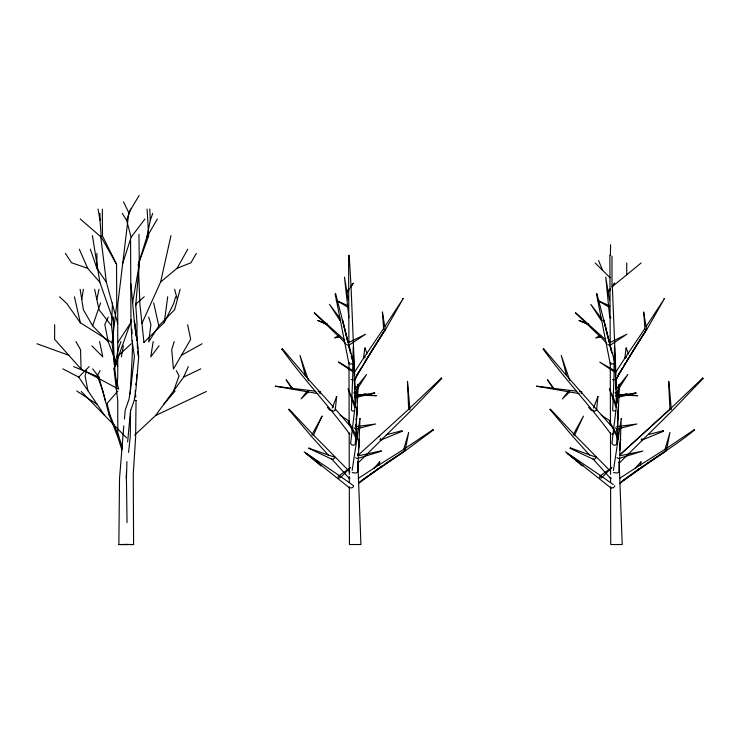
<?xml version="1.0" encoding="UTF-8"?>
<svg xmlns="http://www.w3.org/2000/svg" width="740" height="740" viewBox="0 0 740 740"><rect width="100%" height="100%" fill="white"/><g stroke="black" fill="none" stroke-linecap="round" stroke-linejoin="round"><path stroke-width="1.11" d="M117.817 435.546L117.743 400.571L116.337 389.166L117.743 377.752L117.743 304.75L128.806 212.759L139.148 195.453M54.677 324.721L54.621 339.364L81.067 369.038L118.65 389.166L115.773 377.752L112.073 342.666L116.735 304.75L116.55 264.31L102.472 235.949L102.342 209.17M136.891 374.644L136.502 380.323M118.863 544.538L127.345 544.52L118.863 544.538L119.529 478.558L123.802 425.824M130.545 410.136L130.258 436.656L128.566 452.353M136.04 400.59L135.651 436.859L133.256 473.933L133.598 544.548L124.986 544.483L133.598 544.548M352.656 370.999L353.23 347.06L355.126 403.42M613.941 370.999L614.524 347.06L616.411 403.42M136.835 340.418L137.029 323.611L135.735 304.825L139.277 264.328L138.963 234.321M328.273 455.082L310.698 435.564L288.711 409.442L289.248 409.303L312.308 433.807M350.029 478.188L348.892 478.003L348.901 477.263M589.558 455.082L571.992 435.564L549.996 409.442L550.541 409.303L573.593 433.807M611.314 478.188L610.186 478.003L610.186 477.263M126.179 478.216L126.503 471.399M126.919 461.566L126.429 478.771L127.04 522.597M352.906 370.962L351.426 410.265L352.925 411.135L354.257 410.728M614.2 370.962L612.711 410.265L613.099 410.95L615.541 410.728M114.589 366.605L113.424 341.889L111.5 325.822L112.48 302.891M610.389 255.309L610.611 244.746M317.849 393.606L275.234 386.178L292.134 388.361M579.133 393.606L536.528 386.178L553.631 388.269L553.381 388.694L547.452 379.796L553.631 388.269M358.299 384.467L355.302 444.278L353.702 445.23L352.074 444.971L350.603 443.538L357.79 384.393L358.299 384.467L357.79 384.393M352.111 470.501L360.001 418.711L358.447 455.775M619.584 384.467L616.596 444.278L614.995 445.23L613.358 444.971L611.888 443.538L619.075 384.393L619.584 384.467L619.075 384.393M613.404 470.501L621.285 418.711L619.732 455.775M358.327 458.023L357.596 471.51L357.198 472.444L355.663 473.082L352.231 472.555M619.611 458.023L618.88 471.51L618.483 472.444L616.947 473.082L613.525 472.555M113.424 317.099L113.424 341.889M338.615 362.008L353.202 370.731M614.663 370.897L613.904 371.656L599.779 362.11L614.681 370.703M401.783 430.773L402.098 431.318L401.783 430.773L386.317 434.75M663.068 430.773L663.382 431.318L663.068 430.773L648.712 434.463M355.82 426.647L355.986 424.353M617.521 420.912L618.529 407.176L617.512 420.801M355.792 426.481L355.968 424.205M616.762 431.161L616.938 428.913M357.975 455.729L358.16 453.481M358.53 449.004L359.363 438.922L358.493 449.134M619.722 450.124L620.647 438.922L619.778 449.134M357.91 455.951L358.105 453.675M314.361 312.761L344.849 340.28M575.646 312.761L605.311 339.549M124.431 419.025L125.263 409.96L129.001 399.276L130.675 388.935L134.421 356.569L131.85 339.17L130.934 321.401L130.573 240.306M127.622 442.048L130.499 411.005L134.153 400.562L135.91 389.684L138.722 356.541L137.094 338.578L134.31 321.151L130.888 283.596M365.347 347.93C363.784 347.31 367.577 352.555 366.679 354.358M626.632 347.93C625.069 347.31 628.861 352.555 627.964 354.358M364.746 348.022L363.599 358.142L354.469 372.239M626.031 348.022L624.893 358.142L615.754 372.239M331.557 410.127L333.24 411.366L335.276 409.932L336.644 396.511L332.288 407.99M592.842 410.127L594.525 411.366L596.56 409.932L597.929 396.511L593.573 407.99M320.068 393.125L320.355 391.765L320.198 393.643M581.353 393.125L581.64 391.765L581.483 393.643M317.849 320.466L327.358 324.175L327.228 324.777L317.849 320.448M579.106 320.531L588.642 324.175L588.513 324.777L579.143 320.448M338.014 477.67L339.947 477.957L340.779 476.754M340.696 477.448L350.492 467.606L338.171 476.375M407.37 381.424L410.016 409.673L408.637 409.442L407.546 381.414M599.298 477.67L601.232 477.957L602.064 476.754M601.981 477.448L611.777 467.606L599.465 476.375M668.609 381.405L669.931 409.442L671.31 409.673L668.84 381.414M152.699 213.37L150.294 220.335L146.797 237.161L138.306 264.31L139.925 304.482L143.949 342.398L164.243 322.529L167.721 296.777M135.809 384.856L136.16 382.589M81.751 299.506L83.38 289.257M153.189 341.547L150.756 356.884L159.1 345.802M132.478 303.502L139.277 264.328M117.743 342.666L130.74 322.797L131.322 319.412M308.885 448.255L335.276 457.394L332.732 459.614L308.802 448.301L309.2 447.94M570.087 448.301L570.494 447.94L596.56 457.394L594.026 459.614L570.087 448.301L570.494 447.94M121.369 356.884L123.423 345.802M327.385 407.648C327.802 406.297 328.745 410.496 330.836 410.478M588.67 407.648C589.096 406.297 590.039 410.496 592.12 410.478M405.187 450.244L408.674 432.438L403.596 449.846L404.965 450.114M666.472 450.244L669.959 432.438L664.881 449.846L666.25 450.114M116.337 389.166L114.034 369.038L118.076 349.752L120.916 341.547M96.82 299.506L99.012 289.257M141.932 323.436L160.636 281.996L170.959 235.616M614.885 485.755L613.571 487.725L610.981 488.012L565.48 451.816L601.454 476.209L600.427 476.051M282.458 348.873L282.005 349.28L282.458 348.873L309.043 379.999L333.657 407.157M543.743 348.873L543.29 349.28L543.743 348.873L570.327 379.999L613.127 428.09M365.939 394.624L366.106 395.354L376.346 395.715L365.939 394.624L366.106 395.354M627.233 394.624L627.39 395.354L637.64 395.715L627.233 394.624L627.39 395.354M631.914 394.041L636.067 393.014L618.853 395.243L619.51 395.974M340.705 320.291L339.965 320.429L329.531 304.39L339.928 318.172M601.99 320.291L601.259 320.429L590.825 304.39L601.213 318.172M306.841 391.617L301.088 398.897L308.358 391.95L307.738 390.618M568.857 390.729L562.372 398.897L569.652 391.95L569.023 390.618M180.144 289.257L174.603 309.755L158.822 325.822L148.685 341.889L150.923 324.509L148.685 317.099M86.534 370.601L85.072 375.809L87.912 390.692M358.151 458.291L358.345 457.616M619.63 457.616L618.677 458.56L642.884 451.03L619.537 455.868M130.74 322.797L131.359 320.67M135.67 305.722L136.29 303.594L144.254 296.777M175.639 296.777L173.678 303.594L164.243 322.529M174.178 341.547L171.708 349.752L173.456 369.038L190.67 339.364L187.655 324.721M378.926 465.442L379.639 461.945L374.255 467.967L358.225 478.456M640.211 465.442L640.923 461.945L635.549 467.967L619.51 478.456M353.933 427.84L355.968 429.052L375.624 423.992L355.339 426.721M615.218 427.84L617.252 429.052L636.909 423.992L616.633 426.721M122.424 264.31L131.137 237.161L144.966 218.957M336.265 396.64L336.802 396.788M597.55 396.64L598.087 396.788M616.92 388.435L616.078 386.16M346.394 344.341L348.087 345.303L348.938 344.877M348.799 345.284L365.551 334.23L348.189 342.786M607.679 344.341L609.381 345.303L610.223 344.877M610.084 345.284L626.836 334.23L609.482 342.786M117.697 366.605L108.262 341.889L92.63 325.822L100.585 302.891M114.034 369.038L129.833 324.721M291.958 388.75L292.346 388.269L291.958 388.75L286.149 379.814L292.346 388.269M173.724 390.692L179.043 375.809L176.296 370.601M131.137 237.161L126.586 220.335L130.721 209.004M138.306 264.31L148.675 235.949L147.103 209.17M321.937 416.13L313.51 435.12L311.938 434.778L322.141 416.176M610.343 471.065L574.675 434.926L573.223 434.778L583.444 416.13L574.545 435.25M352.647 371.286L353.378 370.897M360.297 418.831L359.686 418.84M621.582 418.831L620.98 418.84M348.91 317.747L344.452 277.121L348.272 300.32M611.055 317.821L609.732 317.497L605.736 277.121L609.557 300.32M609.732 317.497L610.546 316.942M379.916 462.149L379.324 462.028M377.937 468.744L376.614 469.678M641.201 462.149L640.609 462.028M639.221 468.744L637.899 469.678M134.652 435.102L155.622 415.501L183.64 377.095L188.349 366.605M339.697 336.247L339.17 335.461L334.378 337.94L339.299 337.125L314.306 312.946M600.982 336.247L600.455 335.461L595.663 337.94L600.584 337.125L575.591 312.946M354.747 380.406L358.539 372.072M616.032 380.406L619.352 373.108M108.262 317.099L104.812 324.509L108.262 341.889M100.094 370.601L97.366 375.809L102.666 390.692M327.358 324.175L327.163 324.851M588.642 324.175L588.448 324.851M335.22 294.085L335.701 293.993L335.183 294.03L348.836 363.34L350.371 364.108L353.285 363.562M596.505 294.085L596.986 293.993L596.477 294.03L610.121 363.34L611.656 364.108L614.579 363.562M160.636 281.996L177.036 268.324L187.812 249.177M196.304 253.339L190.994 262.746L177.036 268.324M385.041 326.275L403.152 298.618L385.531 329.522L365.125 361.277M646.335 326.275L664.437 298.618L646.816 329.522L626.419 361.277M146.797 237.161L157.407 218.957M441.715 378.575L441.299 378.131L441.715 378.575L410.978 410.682L358.373 462.648L357.707 462.491M703 378.575L702.584 378.131L703 378.575L672.262 410.682L619.658 462.648L619.001 462.491M336.247 300.523L348.577 305.916L347.356 306.897L336.413 300.385M357.096 374.838L358.243 372.895M359.39 370.962L361.111 368.058M597.587 300.486L609.862 305.916L608.641 306.897L597.698 300.385M618.381 374.838L622.396 368.058M624.116 365.153L625.272 363.211M355.468 377.705L385.133 329.559L374.181 346.847M616.753 377.705L646.418 329.559L636.076 345.885M372.969 348.771L354.192 380.277M379.833 439.838L380.573 440.143L380.684 438.496M634.865 347.809L615.476 380.277M641.118 439.838L641.867 440.143L641.969 438.496M354.562 389.545L366.541 374.505L354.802 392.968L353.664 392.792M615.846 389.545L627.835 374.505L616.096 392.968L614.949 392.792M349.178 288.591C345.617 291.468 346.033 295.131 349.03 289.692M350.27 287.832L353.368 283.18L350.538 286.778M610.463 288.591C606.846 291.495 607.346 295.112 610.315 289.692M612.174 286.898L614.644 283.18M341.066 476.847L353.6 485.755L353.378 486.754L352.277 487.725L349.696 488.012L304.196 451.816L340.169 476.209L339.133 476.051M383.218 329.143L363.599 358.142L365.273 357.078M644.512 329.143L624.893 358.142L626.558 357.078M382.525 312.123L383.635 329.318L384.726 329.43L385.272 329.124L382.284 312.151M643.809 312.123L644.919 329.318L645.447 329.494L646.557 329.124L643.615 312.132M289.248 409.303L288.711 409.516M550.541 409.303L549.996 409.516M350.075 467.541L350.473 467.717M611.286 467.643L611.758 467.717M611.832 286.778L614.579 283.152M314.028 459.096L305.935 453.315L320.855 465.747L321.604 465.164M575.313 459.096L567.229 453.315L582.14 465.747L582.889 465.164M305.444 375.846L299.987 355.413L308.46 380.425M566.433 374.773L561.271 355.413L569.754 380.425M163.799 404.29L175.121 391.025M107.059 403.467L117.836 391.025M354.497 395.752L374.782 393.014L354.627 397.778M62.863 368.862L78.727 377.095L89.179 366.605M338.541 362.101L352.619 371.656M381.23 450.827L358.253 455.868M409.988 407.962L441.299 378.131M671.282 407.962L702.584 378.131M118.816 355.293L131.221 343.758M356.828 395.465L358.225 395.974M357.957 455.433L409.072 408.906M620.055 454.693L670.366 408.906M620.092 454.656L670.459 408.748M348.447 421.3L356.902 436.794M618.094 439.125L609.501 421.356L618.714 437.766M432.771 429.829L433.187 430.116L432.771 429.829L403.439 449.522L374.255 467.967L374.403 468.735M694.055 429.829L694.481 430.116L694.055 429.829L664.733 449.522L635.549 467.967L635.688 468.735M641.118 262.978L612.35 286.584L615.957 375.282M358.327 483.553L382.959 465.293M619.62 483.553L644.244 465.293M433.187 430.116L405.289 450.799L370.028 474.322M694.481 430.116C671.513 448.579 645.854 463.166 622.386 480.908M361.101 480.908L368.243 475.635M374.255 467.967L374.967 467.467M635.549 467.967L636.252 467.467M612.433 434.223L613.987 433.131M358.53 482.896L404.919 450.78L384.865 464.026M620.768 482.24L666.204 450.78L646.149 464.026M402.662 298.572L403.152 298.618M663.947 298.572L664.437 298.618M321.41 465.414L320.855 465.747M582.704 465.414L582.14 465.747M348.836 363.34L349.668 362.813M610.121 363.34L610.962 362.813M181.429 355.293L202.14 343.758M183.64 377.095L200.762 368.862M155.622 415.501L206.349 391.488M339.984 320.355L340.761 320.059M601.278 320.355L602.046 320.059M348.281 421.356L356.301 439.107L357.152 438.82M617.586 439.107L618.437 438.82M380.573 440.143L402.098 431.318M641.867 440.143L663.382 431.318M357.392 458.56L381.442 451.178M636.048 393.079L618.945 397.084M370.629 394.041L374.588 392.885M378.584 436.73L379.167 436.618M639.878 436.73L640.452 436.618M615.782 395.752L617.826 395.419M354.682 395.771L365.523 394.124L355.357 395.502M615.967 395.771L626.817 394.124L615.514 395.65M355.598 406.871L354.691 406.926L348.004 388.74L355.191 404.808M354.691 406.926L355.394 406.852M616.883 406.871L615.976 406.926L609.288 388.74L616.485 404.808M615.976 406.926L616.679 406.852M356.384 439.171L356.81 439.125M610.472 255.309L609.871 255.309L610.195 342.999M553.631 388.389L576.044 391.09M579.402 391.488L581.64 391.765M292.346 388.389L314.75 391.09M318.117 391.488L320.355 391.765M612.47 379.62L614.172 379.897M351.186 379.62L352.887 379.897M134.763 400.192L136.206 400.562M102.684 390.581L109.058 414.816L117.373 435.842L118.752 436.212L122.599 448.255M114.404 323.713L99.854 282.273L87.69 268.324L71.502 262.746L65.351 253.339M607.873 292.272L608.456 292.485M346.588 292.272L347.171 292.485M37 343.758L68.811 355.293M73.658 366.605L98.984 377.095L105.496 401.154M109.058 414.816L110.02 415.251L118.752 436.212M59.542 296.777L66.831 303.594L80.364 322.797L112.073 342.666M76.747 391.025L97.107 404.29M601.352 415.196L610.787 421.365M340.067 415.196L349.502 421.365M602.36 476.847L613.229 484.571M577.08 460.4L580.613 463.009M315.795 460.4L319.319 463.009M80.234 218.957L101.232 237.161L116.55 264.31M616.984 457.625L617.706 458.3M355.7 457.625L356.421 458.3M606.707 343.36L599.872 336.071M345.423 343.36L338.587 336.071M595.173 262.978L610.074 277.731M313.381 434.926L349.872 471.889M91.816 345.802L102.777 356.884L99.585 341.547M81.252 391.488L126.596 437.923M592.611 458.476L610.186 478.003M331.326 458.476L348.892 478.003M351.833 428.09L335.192 408.85L335.276 409.932M111.5 325.822L99.012 309.755L94.627 289.257M92.63 368.862L98.984 377.095M611.221 434.51C589.697 405.206 564.537 378.815 543.29 349.28M349.937 434.51C328.412 405.206 303.243 378.815 282.005 349.28M90.345 249.177L96.894 268.324L106.394 282.273L117.743 323.713M78.727 377.095L104.673 415.501M122.294 213.37L126.586 220.335M92.63 325.822L83.38 309.755L80.133 289.257M75.906 341.547L80.558 349.752L81.067 369.038M354.858 386.206L355.635 388.435M123.506 201.835L128.806 212.759M79.309 249.177L87.69 268.324M598.577 260.517L602.628 270.35M619.371 461.862L619.658 462.648M358.077 461.862L358.373 462.648M610.704 487.188L610.981 488.012M349.41 487.188L349.696 488.012M117.373 435.842L121.933 449.865M174.603 289.257L177.378 299.506M596.986 293.993L614.302 360.805M335.701 293.993L353.304 361.916M107.143 403.966L110.02 415.251M609.177 342.084L603.775 320.059L609.187 342.454M347.893 342.084L342.481 320.059L347.902 342.454M610.001 345.811L611.083 350.288M348.984 346.93L350.603 353.646M610.232 346.44L611.758 352.906M348.947 346.44L349.964 350.751M351.241 356.134L352.009 359.372M615.967 386.262L616.448 388.398M617.188 391.608L618.159 395.882M355.894 391.608L356.874 395.882M74.425 296.777L80.364 322.797M153.661 302.891L158.822 325.822M98.022 209.004L100.039 220.335L101.232 237.161M92.417 235.616L99.854 282.273M100.585 235.616L106.394 282.273M134.847 325.72L134.31 321.151L137.048 341.02M135.115 328.005L135.522 331.428M135.79 333.712L136.058 335.997M137.279 346.274L137.547 348.559M137.954 351.981L138.491 356.55L137.973 351M137.251 343.24L137.769 348.781M135.198 390.517L135.753 397.232M130.074 394.004C130.962 377.021 132.423 359.834 132.46 342.657L132.358 340.418M596.486 408.85L596.56 409.932M149.794 209.004L150.294 220.335M131.896 329.207L132.081 333.685M616.087 378.732L616.476 389.092M616.559 391.395L616.984 402.911M617.539 417.878L618.261 437.451M619.149 461.631L622.22 544.529L610.74 544.529L610.593 486.966M354.673 375.282L351.056 286.584L349.188 255.309L348.586 255.309L348.901 342.999M354.802 378.732L355.182 389.092M355.274 391.395L355.7 402.911M356.292 419.034L357.059 439.754M357.864 461.631L360.926 544.529L349.456 544.529L349.308 486.966M99.946 213.37L100.039 220.335M610.269 363.766L610.426 424.788M610.454 432.845L610.555 474.303M610.565 477.753L610.583 482.36M348.984 363.766L349.141 424.788M349.16 432.845L349.271 474.303M349.28 476.597L349.289 482.36M626.734 262.978L626.734 274.781M611.989 256.123L611.989 285.363M96.894 253.339L96.894 268.324M357.244 407.176L356.319 419.774L357.244 407.176M143.884 342.352L144.393 342.407L143.884 342.352M118.03 389.185L118.03 389.185"/></g></svg>
